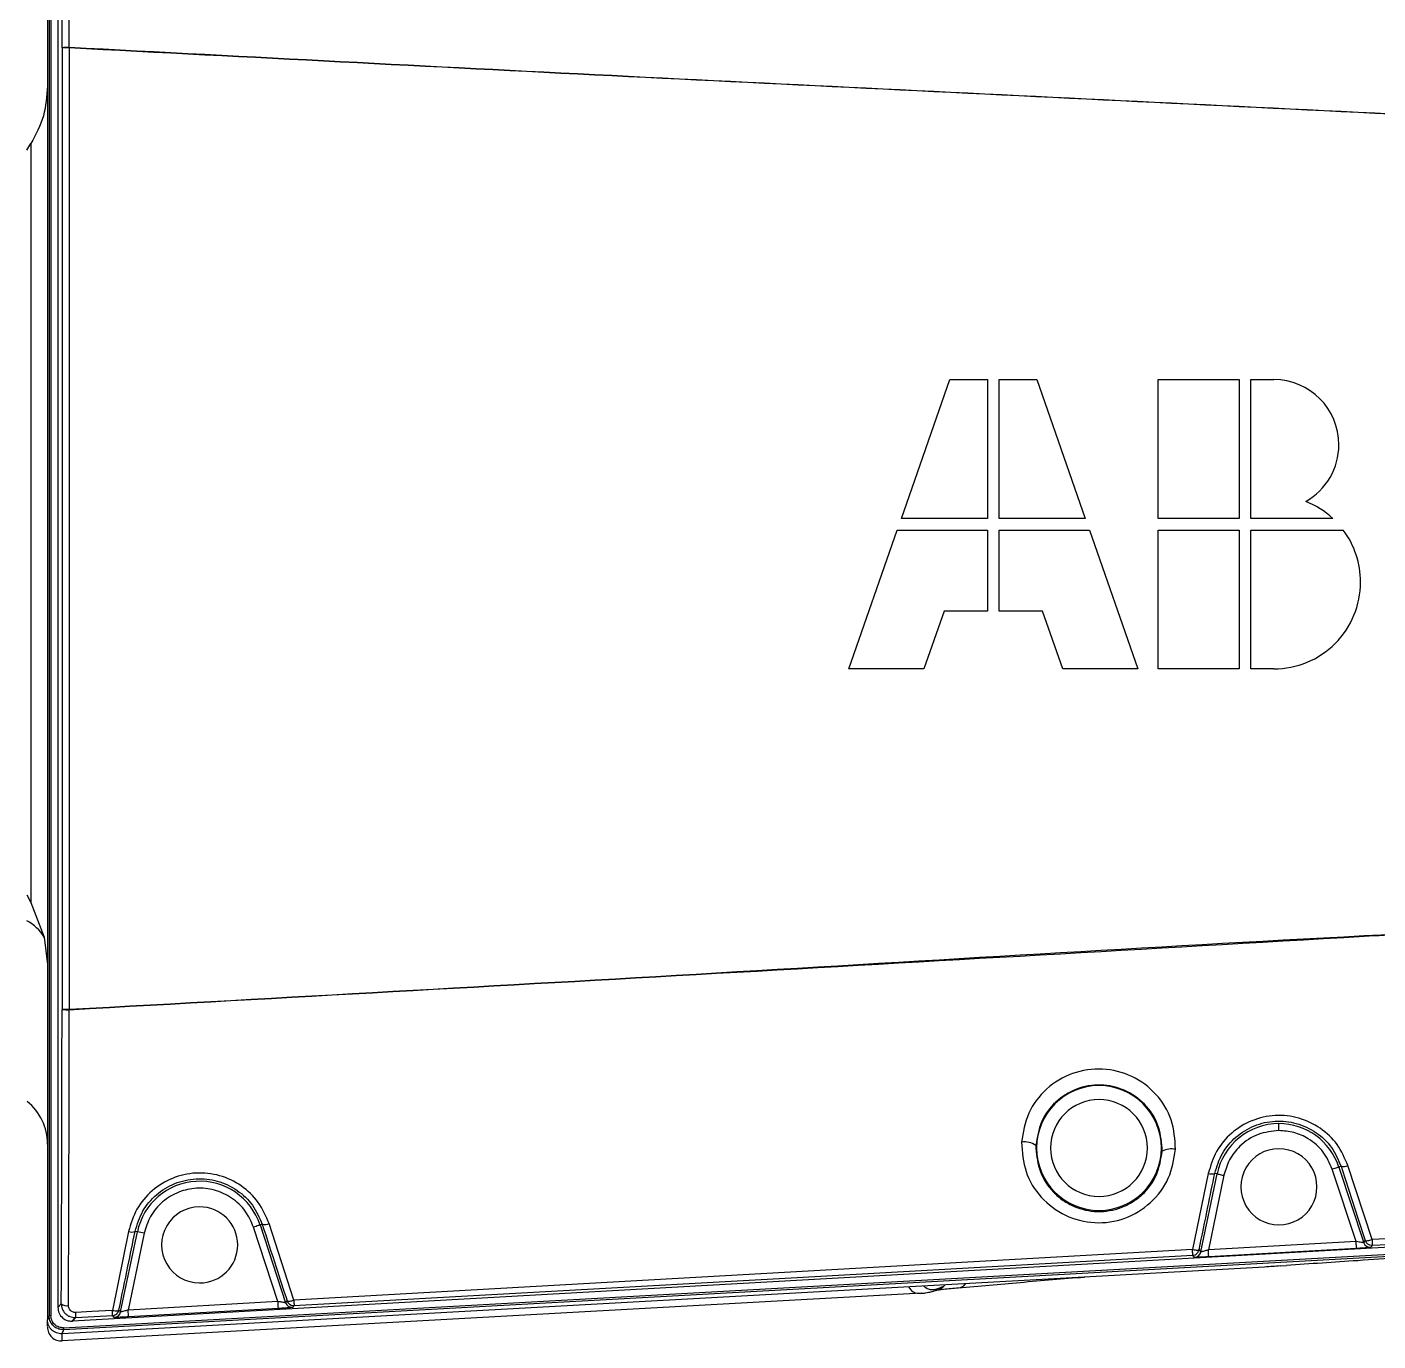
# Model space of a CAD drawing. Header units: millimetres. Extents: x 126 to 938, y 244 to 707.
# Drawn here: x 785.306 to 790.188, y 334.243 to 338.99 of the extents above; entities that cross this region are included whole.
import ezdxf

# ---------------------------------------------------------------- set-up
doc = ezdxf.new("R2010")
doc.units = ezdxf.units.MM

msp = doc.modelspace()

# ---------------------------------------------------------------- linework, layer by layer
at = {"color": 7, "linetype": 'Continuous', "lineweight": 25}
for p, q in [((785.3799, 340.0113), (785.3799, 334.3193)), ((785.386, 339.9967), (785.386, 334.3339)), ((785.3927, 339.9967), (785.3927, 334.3339)), ((785.4174, 339.9663), (785.4174, 334.3644)), ((785.4326, 338.9154), (785.4326, 338.9146)), ((785.4326, 338.9146), (785.4326, 335.4413)), ((785.4582, 338.9146), (785.4582, 335.4413)), ((785.3053, 338.5457), (785.3199, 338.5687)), ((785.3199, 338.5687), (785.3199, 335.827)), ((788.4656, 337.2145), (788.6412, 337.7161)), ((788.6412, 337.7161), (788.777, 337.7161)), ((788.777, 337.7161), (788.777, 337.2145)), ((788.8188, 337.2145), (788.8188, 337.7161)), ((788.8188, 337.7161), (788.9547, 337.7161)), ((788.9547, 337.7161), (789.1303, 337.2145)), ((789.3936, 337.2145), (789.3936, 337.7161)), ((789.3936, 337.7161), (789.6862, 337.7161)), ((789.6862, 337.7161), (789.6862, 337.2145)), ((789.728, 337.2145), (789.728, 337.7161)), ((789.728, 337.7161), (789.8116, 337.7161)), ((788.777, 337.2145), (788.4656, 337.2145)), ((789.1303, 337.2145), (788.8188, 337.2145)), ((789.6862, 337.2145), (789.3936, 337.2145)), ((790.0247, 337.2145), (789.728, 337.2145)), ((788.2754, 336.6711), (788.451, 337.1727)), ((788.451, 337.1727), (788.777, 337.1727)), ((788.777, 337.1727), (788.777, 336.8801)), ((788.8188, 337.1727), (789.1449, 337.1727)), ((788.8188, 336.8801), (788.8188, 337.1727)), ((789.1449, 337.1727), (789.3204, 336.6711)), ((789.3936, 336.6711), (789.3936, 337.1727)), ((789.3936, 337.1727), (789.6862, 337.1727)), ((789.6862, 337.1727), (789.6862, 336.6711)), ((789.728, 336.6711), (789.728, 337.1727)), ((789.728, 337.1727), (790.0624, 337.1727)), ((788.6203, 336.8801), (788.5471, 336.6711)), ((788.777, 336.8801), (788.6203, 336.8801)), ((788.9756, 336.8801), (788.8188, 336.8801)), ((789.0487, 336.6711), (788.9756, 336.8801)), ((788.5471, 336.6711), (788.2754, 336.6711)), ((789.3204, 336.6711), (789.0487, 336.6711)), ((789.6862, 336.6711), (789.3936, 336.6711)), ((789.8116, 336.6711), (789.728, 336.6711)), ((785.3053, 335.8553), (785.3199, 335.827)), ((785.3199, 335.827), (785.3677, 335.7016)), ((785.3677, 335.7016), (785.3799, 335.6031)), ((785.4326, 335.4413), (785.4582, 335.4413)), ((785.4326, 335.4413), (785.4326, 335.4406)), ((789.8299, 335.0032), (789.8299, 335.0282)), ((788.9519, 334.9498), (788.9516, 334.9401)), ((788.9544, 334.9401), (788.9516, 334.9401)), ((789.4053, 334.9401), (789.4084, 334.9401)), ((789.4082, 334.9283), (789.4084, 334.9401)), ((789.5746, 334.8486), (789.5178, 334.5734)), ((789.6066, 334.8467), (789.5981, 334.8485)), ((790.1088, 334.6021), (790.0227, 334.8636)), ((790.0545, 334.874), (790.0465, 334.8714)), ((790.0465, 334.8714), (790.1364, 334.598)), ((790.1664, 334.6096), (790.0792, 334.8769)), ((789.5478, 334.565), (789.6066, 334.8467)), ((789.6311, 334.8416), (789.5749, 334.5721)), ((793.5658, 334.7689), (785.4702, 334.3145)), ((785.4384, 334.2906), (793.5636, 334.741)), ((785.4387, 334.284), (793.564, 334.7343)), ((786.213, 334.3853), (786.1246, 334.6542)), ((786.1561, 334.6646), (786.1483, 334.662)), ((786.1483, 334.662), (786.2407, 334.3813)), ((786.2703, 334.3904), (786.1808, 334.6672)), ((785.673, 334.6388), (785.6148, 334.3533)), ((785.6444, 334.3478), (785.7047, 334.6371)), ((785.7292, 334.632), (785.6714, 334.3549)), ((785.7047, 334.6371), (785.6964, 334.6388)), ((785.7292, 334.632), (785.7047, 334.6371)), ((790.1364, 334.598), (790.1418, 334.6059)), ((789.5178, 334.5734), (786.2703, 334.3904)), ((789.5345, 334.5597), (789.535, 334.5602)), ((789.5414, 334.5724), (789.5478, 334.565)), ((790.1088, 334.6021), (789.5749, 334.5721)), ((790.1102, 334.5771), (789.5763, 334.5472)), ((790.1102, 334.5771), (790.1088, 334.6021)), ((790.1616, 334.5809), (790.1615, 334.5808)), ((790.1669, 334.5887), (790.1616, 334.5809)), ((790.1645, 334.5887), (790.1669, 334.5887)), ((789.7781, 334.5102), (785.4326, 334.2693)), ((789.5248, 334.5451), (789.5183, 334.5526)), ((789.8345, 334.514), (789.8573, 334.5157)), ((788.5385, 334.4152), (785.4326, 334.243)), ((788.6192, 334.4413), (788.6238, 334.4462)), ((785.4174, 334.3644), (785.4299, 334.3776)), ((786.213, 334.3853), (785.6714, 334.3549)), ((786.2144, 334.3604), (785.6728, 334.33)), ((786.2407, 334.3813), (786.2457, 334.3886)), ((786.2658, 334.3641), (786.2657, 334.3641)), ((786.2708, 334.3715), (786.2658, 334.3641)), ((786.2684, 334.3715), (786.2708, 334.3715)), ((785.3799, 334.295), (785.3799, 334.3193)), ((785.3927, 334.3339), (785.386, 334.3339)), ((785.4674, 334.3144), (785.4797, 334.3275)), ((785.4825, 334.3275), (785.4702, 334.3145)), ((785.4825, 334.3275), (785.4797, 334.3275)), ((785.4825, 334.3275), (785.6153, 334.3349)), ((785.6213, 334.3279), (785.6153, 334.3349)), ((785.6309, 334.3416), (785.632, 334.3427)), ((785.6383, 334.3548), (785.6444, 334.3478)), ((785.4326, 334.243), (785.4326, 334.2693))]:
    msp.add_line(p, q, dxfattribs=at)
at = {"color": 7, "linetype": 'Continuous', "lineweight": 25, "flags": 128}
for points in [[(785.4582, 338.9146), (785.4486, 338.9146), (785.4403, 338.9146), (785.4347, 338.9146), (785.4326, 338.9146)], [(790.0465, 334.8714), (790.046, 334.8712), (790.0446, 334.8708), (790.0423, 334.87), (790.0394, 334.869), (790.0358, 334.8679), (790.0317, 334.8665), (790.0273, 334.8651), (790.0227, 334.8636)], [(789.6066, 334.8467), (789.6072, 334.8466), (789.6086, 334.8463), (789.6109, 334.8458), (789.6139, 334.8452), (789.6176, 334.8444), (789.6218, 334.8435), (789.6264, 334.8426), (789.6311, 334.8416)], [(786.1483, 334.662), (786.1478, 334.6618), (786.1464, 334.6614), (786.1442, 334.6606), (786.1412, 334.6596), (786.1376, 334.6585), (786.1336, 334.6571), (786.1291, 334.6557), (786.1246, 334.6542)], [(789.5396, 334.5669), (789.5403, 334.5685), (789.5414, 334.5724)], [(789.5763, 334.5472), (789.5762, 334.5477), (789.5761, 334.5492), (789.576, 334.5515), (789.5758, 334.5546), (789.5756, 334.5584), (789.5754, 334.5627), (789.5751, 334.5673), (789.5749, 334.5721)], [(786.2708, 334.3715), (788.0895, 334.4729), (789.5183, 334.5526)], [(786.2144, 334.3604), (786.2144, 334.3609), (786.2143, 334.3624), (786.2142, 334.3647), (786.214, 334.3678), (786.2138, 334.3716), (786.2136, 334.3759), (786.2133, 334.3805), (786.213, 334.3853)], [(785.6148, 334.3533), (785.5405, 334.3491), (785.4821, 334.3458)], [(785.6365, 334.3493), (785.6372, 334.3509), (785.6383, 334.3548)], [(785.6728, 334.33), (785.6728, 334.3305), (785.6727, 334.332), (785.6726, 334.3343), (785.6724, 334.3374), (785.6722, 334.3412), (785.6719, 334.3455), (785.6717, 334.3501), (785.6714, 334.3549)]]:
    msp.add_lwpolyline(points, dxfattribs=at)
at = {"color": 7, "linetype": 'Continuous', "lineweight": 25}
for centre, radius, start, end in [((785.452, 338.7042), 0.2121, 88.3153, 95.2513), ((789.8116, 337.481), 0.2351, 0.0005, 90.0003), ((789.8116, 337.481), 0.2351, 299.3823, 0.0016), ((789.8116, 336.9846), 0.3134, 47.1645, 68.4093), ((789.8116, 336.9846), 0.3135, 360, 36.8688), ((789.8116, 336.9846), 0.3135, 269.9993, 0.0001), ((785.2339, 335.6244), 0.1545, 29.9918, 62.4529), ((789.1799, 334.9401), 0.2254, 0.0002, 179.9998), ((785.1799, 334.9542), 0.2, 359.9982, 50.6056), ((789.1799, 334.9401), 0.175, 90.0001, 269.9999), ((789.1799, 334.9401), 0.175, 270.0001, 89.9999), ((789.8299, 334.8001), 0.228, 90, 168.2129), ((789.8299, 334.8001), 0.228, 18.2128, 90), ((788.9093, 334.8816), 0.0804, 58.021, 96.4965), ((789.1799, 334.9401), 0.2254, 180, 0), ((789.4422, 334.8658), 0.0712, 78.5549, 118.5268), ((789.8299, 334.8001), 0.1375, 89.9991, 270.0009), ((789.8299, 334.8001), 0.1375, 269.9991, 90.0009), ((789.5866, 334.8818), 0.0353, 250.1285, 289.103), ((790.063, 334.9089), 0.0358, 256.3559, 296.992), ((785.9299, 334.5901), 0.23, 18.2133, 168.2127), ((785.9299, 334.5901), 0.1375, 89.9991, 270.0009), ((785.9299, 334.5901), 0.1375, 270.0016, 89.9984), ((786.165, 334.698), 0.0346, 255.1969, 297.2001), ((785.6846, 334.6707), 0.034, 249.941, 290.3137), ((790.1655, 334.6137), 0.025, 198.2213, 267.7851), ((789.5169, 334.5776), 0.025, 273.2509, 314.4496), ((789.5234, 334.5701), 0.025, 273.2253, 348.2049), ((790.1602, 334.6058), 0.025, 198.2055, 273.2144), ((790.1601, 334.6058), 0.025, 198.1635, 273.1041), ((788.5827, 334.4752), 0.0498, 291.8024, 317.1132), ((788.6691, 334.4714), 0.0363, 273.6043, 324.4746), ((785.4498, 334.4021), 0.0316, 230.8235, 280.9804), ((786.2644, 334.389), 0.025, 198.1723, 273.0906), ((786.2644, 334.3891), 0.025, 198.2083, 273.2116), ((786.2694, 334.3964), 0.025, 198.2256, 267.5447), ((785.3171, 334.333), 0.1655, 358.098, 4.4391), ((785.6139, 334.3598), 0.0249, 273.1844, 312.9231), ((785.6199, 334.3529), 0.025, 273.2408, 348.1894), ((781.5743, 334.0722), 3.8702, 3.137, 3.2355)]:
    msp.add_arc(centre, radius, start, end, dxfattribs=at)
for points, knots in [([(785.4326, 338.9154), (785.4325, 339.0136), (785.4324, 339.2108), (785.4319, 339.4463), (785.4314, 339.6204), (785.4311, 339.7313), (785.4306, 339.8416), (785.4302, 339.9153), (785.4299, 339.9531)], [0, 0, 0, 0, 0.283856, 0.570012, 0.681062, 0.787024, 0.890737, 1, 1, 1, 1]), ([(785.4583, 338.9162), (785.4582, 339.0043), (785.4581, 339.1799), (785.4577, 339.4427), (785.4573, 339.7031), (785.4564, 339.8758), (785.456, 339.9614)], [0, 0, 0, 0, 0.252632, 0.504197, 0.754306, 1, 1, 1, 1]), ([(785.4583, 338.9162), (785.4583, 338.9159), (785.4582, 338.9154), (785.4582, 338.9149), (785.4582, 338.9146)], [0, 0, 0, 0, 0.559642, 1, 1, 1, 1]), ([(794.6056, 336.0717), (794.6464, 336.1175), (794.7278, 336.2092), (794.8297, 336.3634), (794.9148, 336.5272), (794.9802, 336.6999), (795.026, 336.8789), (795.051, 337.062), (795.0549, 337.2467), (795.0387, 337.4307), (795.0006, 337.6116), (794.9427, 337.787), (794.8655, 337.9548), (794.7697, 338.1126), (794.6566, 338.2584), (794.5279, 338.3907), (794.3849, 338.5073), (794.2296, 338.607), (794.0642, 338.6887), (793.8908, 338.7514), (793.7112, 338.793), (793.5281, 338.8147), (793.3435, 338.8156), (793.1601, 338.7945), (792.9789, 338.7552), (792.8055, 338.689), (792.6294, 338.6277), (792.4464, 338.5918), (792.2614, 338.5748), (791.8929, 338.5936), (790.9332, 338.6398), (789.3802, 338.7182), (787.419, 338.8118), (786.1117, 338.8804), (785.4582, 338.9146)], [0, 0, 0, 0, 0.015578, 0.031166, 0.046874, 0.062457, 0.078059, 0.093775, 0.109361, 0.124969, 0.140684, 0.156266, 0.171872, 0.187575, 0.203138, 0.218728, 0.234421, 0.249983, 0.265579, 0.281258, 0.2968, 0.312383, 0.328069, 0.343646, 0.359288, 0.375067, 0.390841, 0.406666, 0.422375, 0.437978, 0.500414, 0.666963, 0.833507, 1, 1, 1, 1]), ([(794.609, 336.0685), (794.6499, 336.1144), (794.7316, 336.2063), (794.8338, 336.3609), (794.9192, 336.5252), (794.9848, 336.6985), (795.0307, 336.878), (795.0557, 337.0616), (795.0595, 337.2468), (795.0431, 337.4314), (795.0049, 337.6127), (794.9466, 337.7885), (794.869, 337.9566), (794.7728, 338.1147), (794.6592, 338.2607), (794.5301, 338.3931), (794.3867, 338.5098), (794.2309, 338.6094), (794.0652, 338.6911), (793.8914, 338.7536), (793.7115, 338.795), (793.5282, 338.8167), (793.3434, 338.8173), (793.1444, 338.7944), (792.9332, 338.7452), (792.7194, 338.6531), (792.4927, 338.5981), (792.2615, 338.5735), (792.031, 338.5883), (791.8013, 338.599), (791.5715, 338.61), (790.7644, 338.6484), (789.3803, 338.719), (787.4189, 338.8127), (786.1118, 338.8817), (785.4583, 338.9162)], [0, 0, 0, 0, 0.015612, 0.031233, 0.046976, 0.062594, 0.078231, 0.093982, 0.109601, 0.125241, 0.140989, 0.156599, 0.172233, 0.187961, 0.203548, 0.219158, 0.234869, 0.250446, 0.266055, 0.281746, 0.297297, 0.312888, 0.32858, 0.344161, 0.363738, 0.383465, 0.403173, 0.422815, 0.442299, 0.461795, 0.481291, 0.500789, 0.667212, 0.833631, 1, 1, 1, 1]), ([(785.3799, 338.7771), (785.3774, 338.7403), (785.3725, 338.6665), (785.3375, 338.6013), (785.3199, 338.5687)], [0, 0, 0, 0, 0.498659, 1, 1, 1, 1]), ([(785.4582, 335.4413), (786.2381, 335.4844), (787.798, 335.5706), (789.685, 335.6866), (791.1207, 335.7566), (791.8597, 335.8179), (792.3577, 335.8148), (792.611, 335.7688), (792.8475, 335.6706), (793.0919, 335.595), (793.3445, 335.5632), (793.6088, 335.5694), (793.8807, 335.6223), (794.1486, 335.7261), (794.3969, 335.874), (794.5359, 336.0057), (794.6056, 336.0717)], [0, 0, 0, 0, 0.2512076, 0.5024919, 0.608031, 0.7135533, 0.740834, 0.7679775, 0.7956552, 0.8230434, 0.8500089, 0.8771421, 0.9077779, 0.9385749, 0.9691897, 1, 1, 1, 1]), ([(785.4583, 335.4398), (786.2381, 335.4834), (787.798, 335.5706), (789.4552, 335.666), (790.4302, 335.7222), (790.7228, 335.7384), (791.0153, 335.7543), (791.3078, 335.7697), (791.6004, 335.7855), (791.8927, 335.799), (792.183, 335.8223), (792.4537, 335.7984), (792.6984, 335.7364), (792.9113, 335.641), (793.1375, 335.5844), (793.3673, 335.559), (793.6168, 335.5667), (793.8819, 335.6181), (794.1506, 335.7221), (794.3996, 335.8702), (794.5391, 336.0022), (794.609, 336.0685)], [0, 0, 0, 0, 0.2511, 0.502277, 0.533674, 0.565072, 0.596467, 0.627861, 0.659252, 0.690642, 0.721967, 0.752755, 0.777502, 0.802757, 0.827568, 0.852122, 0.876858, 0.907561, 0.938429, 0.969115, 1, 1, 1, 1]), ([(785.4299, 334.3776), (785.4303, 334.4758), (785.4311, 334.673), (785.4322, 335.0273), (785.4324, 335.2834), (785.4326, 335.4406)], [0, 0, 0, 0, 0.277109, 0.556465, 1, 1, 1, 1]), ([(785.4326, 335.4406), (785.4334, 335.4405), (785.4366, 335.44), (785.4425, 335.44), (785.4502, 335.4398), (785.4555, 335.4398), (785.4583, 335.4398)], [0, 0, 0, 0, 0.09545, 0.374809, 0.682087, 1, 1, 1, 1]), ([(785.4559, 334.3711), (785.4566, 334.5477), (785.458, 334.9039), (785.4582, 335.2602), (785.4583, 335.4398)], [0, 0, 0, 0, 0.495717, 1, 1, 1, 1]), ([(785.4582, 335.4413), (785.4582, 335.441), (785.4582, 335.4405), (785.4583, 335.44), (785.4583, 335.4398)], [0, 0, 0, 0, 0.559738, 1, 1, 1, 1]), ([(789.4563, 334.9355), (789.454, 334.9716), (789.4493, 335.0439), (789.3902, 335.1388), (789.3016, 335.205), (789.193, 335.2322), (789.0818, 335.2159), (788.9864, 335.1584), (788.9177, 335.0692), (788.906, 334.9973), (788.9002, 334.9614)], [0, 0, 0, 0, 0.123658, 0.247546, 0.372462, 0.498424, 0.624874, 0.751009, 0.875996, 1, 1, 1, 1]), ([(789.4084, 334.9401), (789.4051, 334.9692), (789.3983, 335.0275), (789.3472, 335.1028), (789.2736, 335.154), (789.1852, 335.1734), (789.0963, 335.1581), (789.0202, 335.11), (788.9658, 335.0371), (788.9565, 334.9788), (788.9519, 334.9498)], [0, 0, 0, 0, 0.123729, 0.247967, 0.375208, 0.498697, 0.625453, 0.750606, 0.875714, 1, 1, 1, 1]), ([(790.0792, 334.8769), (790.0679, 334.9031), (790.0452, 334.9555), (789.9814, 335.0151), (789.9031, 335.0525), (789.8161, 335.0621), (789.7306, 335.043), (789.6566, 334.9972), (789.5997, 334.9306), (789.5829, 334.8759), (789.5746, 334.8486)], [0, 0, 0, 0, 0.124042, 0.248417, 0.373598, 0.499362, 0.625319, 0.750984, 0.875924, 1, 1, 1, 1]), ([(789.5981, 334.8485), (789.6056, 334.8731), (789.6208, 334.9226), (789.6724, 334.9829), (789.7394, 335.0242), (789.8161, 335.0412), (789.8946, 335.0329), (789.9656, 334.9994), (790.0238, 334.945), (790.0443, 334.8977), (790.0545, 334.874)], [0, 0, 0, 0, 0.124083, 0.248979, 0.375391, 0.500629, 0.62347, 0.751612, 0.87594, 1, 1, 1, 1]), ([(789.8299, 335.0032), (789.8045, 335.0004), (789.7526, 334.9947), (789.6906, 334.953), (789.6485, 334.8997), (789.6368, 334.8607), (789.6311, 334.8416)], [0, 0, 0, 0, 0.27416, 0.560387, 0.78517, 1, 1, 1, 1]), ([(790.0227, 334.8636), (790.0133, 334.8849), (789.9939, 334.9286), (789.9421, 334.9731), (789.8854, 334.9988), (789.8481, 335.0017), (789.8299, 335.0032)], [0, 0, 0, 0, 0.273626, 0.560254, 0.78464, 1, 1, 1, 1]), ([(788.9002, 334.9614), (788.9027, 334.9253), (788.9076, 334.8529), (788.9667, 334.7578), (789.0552, 334.691), (789.1639, 334.6632), (789.2752, 334.6797), (789.3703, 334.7379), (789.4386, 334.8276), (789.4504, 334.8996), (789.4563, 334.9355)], [0, 0, 0, 0, 0.123473, 0.247594, 0.372807, 0.49871, 0.624852, 0.750778, 0.875908, 1, 1, 1, 1]), ([(788.9516, 334.9401), (788.9548, 334.9109), (788.961, 334.8524), (789.0037, 334.7888), (789.0493, 334.75), (789.1013, 334.7213), (789.1741, 334.7051), (789.2477, 334.7175), (789.3012, 334.7438), (789.3482, 334.7799), (789.3942, 334.8409), (789.4035, 334.8992), (789.4082, 334.9283)], [0, 0, 0, 0, 0.123632, 0.247633, 0.313808, 0.377842, 0.49887, 0.623961, 0.68738, 0.75118, 0.876006, 1, 1, 1, 1]), ([(786.1808, 334.6672), (786.1694, 334.6937), (786.1466, 334.7465), (786.0824, 334.8069), (786.0035, 334.8446), (785.916, 334.8543), (785.83, 334.8351), (785.7555, 334.7889), (785.6982, 334.7216), (785.6813, 334.6663), (785.673, 334.6388)], [0, 0, 0, 0, 0.124188, 0.248697, 0.373821, 0.499349, 0.625035, 0.750595, 0.875678, 1, 1, 1, 1]), ([(789.5414, 334.5724), (789.552, 334.624), (789.5709, 334.716), (789.5898, 334.808), (789.5981, 334.8485)], [0, 0, 0, 0, 0.560642, 1, 1, 1, 1]), ([(790.0545, 334.874), (790.0708, 334.824), (790.0998, 334.7346), (790.1289, 334.6453), (790.1418, 334.6059)], [0, 0, 0, 0, 0.559186, 1, 1, 1, 1]), ([(785.6964, 334.6388), (785.7043, 334.6643), (785.7196, 334.7141), (785.7717, 334.7744), (785.8385, 334.8157), (785.9161, 334.833), (785.9954, 334.8244), (786.0668, 334.7906), (786.1252, 334.7361), (786.1458, 334.6884), (786.1561, 334.6646)], [0, 0, 0, 0, 0.12721, 0.249016, 0.374151, 0.500645, 0.624916, 0.75163, 0.876043, 1, 1, 1, 1]), ([(786.1246, 334.6542), (786.1158, 334.6742), (786.0979, 334.7154), (786.0473, 334.7626), (785.9852, 334.7913), (785.9182, 334.7982), (785.8524, 334.7839), (785.7939, 334.7484), (785.7488, 334.6958), (785.7356, 334.6528), (785.7292, 334.632)], [0, 0, 0, 0, 0.121591, 0.25, 0.378411, 0.500003, 0.62159, 0.75, 0.878406, 1, 1, 1, 1]), ([(793.4007, 334.7845), (792.8618, 334.7563), (791.7836, 334.6999), (790.7056, 334.6397), (790.1664, 334.6096)], [0, 0, 0, 0, 0.499824, 1, 1, 1, 1]), ([(790.1669, 334.5887), (790.7706, 334.6223), (791.8484, 334.6822), (792.9261, 334.7416), (793.4001, 334.7677)], [0, 0, 0, 0, 0.560193, 1, 1, 1, 1]), ([(786.1561, 334.6646), (786.1729, 334.613), (786.2028, 334.521), (786.2326, 334.429), (786.2457, 334.3886)], [0, 0, 0, 0, 0.560981, 1, 1, 1, 1]), ([(785.6383, 334.3548), (785.6491, 334.4077), (785.6685, 334.5023), (785.6879, 334.597), (785.6964, 334.6388)], [0, 0, 0, 0, 0.558402, 1, 1, 1, 1]), ([(790.1418, 334.6059), (790.1427, 334.6055), (790.1458, 334.6043), (790.1517, 334.6058), (790.159, 334.6073), (790.1639, 334.6088), (790.1664, 334.6096)], [0, 0, 0, 0, 0.112836, 0.387998, 0.687347, 1, 1, 1, 1]), ([(790.1664, 334.6096), (790.1666, 334.6067), (790.1669, 334.6013), (790.167, 334.5947), (790.1672, 334.5907), (790.167, 334.5891), (790.1669, 334.5887)], [0, 0, 0, 0, 0.421816, 0.773256, 0.941701, 1, 1, 1, 1]), ([(789.5183, 334.5526), (789.5184, 334.5532), (789.5186, 334.5557), (789.5183, 334.5604), (789.5181, 334.5666), (789.5179, 334.5711), (789.5178, 334.5734)], [0, 0, 0, 0, 0.09293, 0.361647, 0.6658464, 1, 1, 1, 1]), ([(789.5178, 334.5734), (789.521, 334.5728), (789.5269, 334.5717), (789.5342, 334.5713), (789.5392, 334.571), (789.5409, 334.5721), (789.5414, 334.5724)], [0, 0, 0, 0, 0.402525, 0.751073, 0.924631, 1, 1, 1, 1]), ([(789.5343, 334.5599), (789.5351, 334.5606), (789.5374, 334.5627), (789.5398, 334.5674), (789.5402, 334.5714), (789.5403, 334.5734)], [0, 0, 0, 0, 0.204607, 0.612977, 1, 1, 1, 1]), ([(789.5749, 334.5721), (789.571, 334.571), (789.5647, 334.5692), (789.5572, 334.5671), (789.5527, 334.5659), (789.5502, 334.5654), (789.5487, 334.565), (789.548, 334.565), (789.5478, 334.565)], [0, 0, 0, 0, 0.4299297, 0.7063996, 0.8339417, 0.9258604, 0.9808208, 1, 1, 1, 1]), ([(791.0023, 334.5868), (790.9051, 334.5813), (790.7117, 334.5704), (790.4159, 334.5524), (790.1313, 334.5344), (789.9431, 334.5216), (789.8573, 334.5157)], [0, 0, 0, 0, 0.2543976, 0.5066906, 0.775018, 1, 1, 1, 1]), ([(790.1364, 334.598), (790.1361, 334.598), (790.1353, 334.598), (790.1336, 334.5982), (790.131, 334.5985), (790.1265, 334.5992), (790.1189, 334.6004), (790.1126, 334.6015), (790.1088, 334.6021)], [0, 0, 0, 0, 0.026681, 0.087357, 0.182197, 0.310442, 0.582406, 1, 1, 1, 1]), ([(790.1615, 334.5808), (790.1596, 334.5806), (790.1531, 334.5798), (790.1413, 334.5791), (790.1261, 334.578), (790.1156, 334.5774), (790.1102, 334.5771)], [0, 0, 0, 0, 0.108155, 0.38519, 0.685109, 1, 1, 1, 1]), ([(790.1364, 334.598), (790.1364, 334.598), (790.1364, 334.598), (790.1364, 334.598), (790.1364, 334.598)], [0, 0, 0, 0, 0.4464976, 1, 1, 1, 1]), ([(789.5763, 334.5472), (789.5692, 334.5468), (789.556, 334.546), (789.5399, 334.5454), (789.5297, 334.5449), (789.5258, 334.5451), (789.5248, 334.5451)], [0, 0, 0, 0, 0.410733, 0.76839, 0.942024, 1, 1, 1, 1]), ([(789.8345, 334.514), (789.8256, 334.5133), (789.8069, 334.5118), (789.788, 334.5107), (789.7781, 334.5102)], [0, 0, 0, 0, 0.4735457, 1, 1, 1, 1]), ([(788.6714, 334.4352), (788.746, 334.4418), (788.8981, 334.4553), (789.0504, 334.4678), (789.1279, 334.4741)], [0, 0, 0, 0, 0.490754, 1, 1, 1, 1]), ([(788.4914, 334.4389), (788.4965, 334.4315), (788.5077, 334.4153), (788.5276, 334.4152), (788.5385, 334.4152)], [0, 0, 0, 0, 0.455163, 1, 1, 1, 1]), ([(788.5385, 334.4152), (788.5434, 334.4156), (788.5519, 334.4164), (788.5632, 334.4187), (788.5737, 334.4208), (788.5862, 334.424), (788.5956, 334.4271), (788.6011, 334.4289)], [0, 0, 0, 0, 0.232607, 0.398045, 0.534732, 0.730352, 1, 1, 1, 1]), ([(788.5455, 334.4419), (788.5511, 334.4376), (788.5725, 334.4213), (788.5994, 334.4328), (788.6192, 334.4413)], [0, 0, 0, 0, 0.261971, 1, 1, 1, 1]), ([(788.5854, 334.4254), (788.5963, 334.4271), (788.6248, 334.4313), (788.6536, 334.4337), (788.6714, 334.4352)], [0, 0, 0, 0, 0.381626, 1, 1, 1, 1]), ([(785.4174, 334.3644), (785.4182, 334.3573), (785.4201, 334.3426), (785.4336, 334.3258), (785.4504, 334.316), (785.4619, 334.3149), (785.4674, 334.3144)], [0, 0, 0, 0, 0.270267, 0.562405, 0.789687, 1, 1, 1, 1]), ([(785.4299, 334.3776), (785.4302, 334.3732), (785.4305, 334.3675), (785.4325, 334.3613), (785.4355, 334.3534), (785.4415, 334.3441), (785.4518, 334.3356), (785.4635, 334.3292), (785.4733, 334.3282), (785.4797, 334.3275)], [0, 0, 0, 0, 0.1678109, 0.2185339, 0.2469953, 0.4941135, 0.6276161, 0.7565709, 1, 1, 1, 1]), ([(785.4821, 334.3458), (785.4782, 334.3462), (785.4705, 334.3468), (785.4618, 334.3537), (785.4567, 334.3622), (785.4561, 334.3681), (785.4559, 334.3711)], [0, 0, 0, 0, 0.2837558, 0.5634155, 0.7817964, 1, 1, 1, 1]), ([(786.2406, 334.3812), (786.2404, 334.3812), (786.2396, 334.3812), (786.2379, 334.3814), (786.2353, 334.3817), (786.2307, 334.3824), (786.2232, 334.3836), (786.2169, 334.3847), (786.213, 334.3853)], [0, 0, 0, 0, 0.02668, 0.087139, 0.18219, 0.310435, 0.582398, 1, 1, 1, 1]), ([(786.2657, 334.3641), (786.2639, 334.3638), (786.2573, 334.363), (786.2456, 334.3623), (786.2303, 334.3613), (786.2198, 334.3607), (786.2144, 334.3604)], [0, 0, 0, 0, 0.108155, 0.38519, 0.685109, 1, 1, 1, 1]), ([(786.2407, 334.3813), (786.2407, 334.3813), (786.2407, 334.3812), (786.2406, 334.3812), (786.2406, 334.3812)], [0, 0, 0, 0, 0.4509481, 1, 1, 1, 1]), ([(786.2457, 334.3886), (786.2466, 334.388), (786.2495, 334.3861), (786.2558, 334.3871), (786.2629, 334.3882), (786.2678, 334.3896), (786.2703, 334.3904)], [0, 0, 0, 0, 0.129087, 0.402031, 0.693885, 1, 1, 1, 1]), ([(786.2703, 334.3904), (786.2704, 334.3877), (786.2707, 334.3828), (786.2708, 334.3769), (786.271, 334.3732), (786.2709, 334.3718), (786.2708, 334.3715)], [0, 0, 0, 0, 0.428083, 0.77626, 0.94219, 1, 1, 1, 1]), ([(785.3799, 334.3193), (785.381, 334.3218), (785.3832, 334.3267), (785.3851, 334.3316), (785.386, 334.3339)], [0, 0, 0, 0, 0.537874, 1, 1, 1, 1]), ([(785.4326, 334.2693), (785.4292, 334.2693), (785.4224, 334.2694), (785.4125, 334.272), (785.4033, 334.2764), (785.3953, 334.2827), (785.3886, 334.2904), (785.3837, 334.2993), (785.3804, 334.3091), (785.3801, 334.3159), (785.3799, 334.3193)], [0, 0, 0, 0, 0.124761, 0.249989, 0.37438, 0.499765, 0.624141, 0.749484, 0.874481, 1, 1, 1, 1]), ([(785.4387, 334.284), (785.434, 334.2841), (785.424, 334.2844), (785.4097, 334.2905), (785.3969, 334.3013), (785.3877, 334.3164), (785.3866, 334.3282), (785.386, 334.3339)], [0, 0, 0, 0, 0.176166, 0.36683, 0.563969, 0.791151, 1, 1, 1, 1]), ([(785.4384, 334.2906), (785.4354, 334.2907), (785.4296, 334.2907), (785.421, 334.293), (785.413, 334.2968), (785.404, 334.3037), (785.3972, 334.3133), (785.3932, 334.3245), (785.3929, 334.3307), (785.3927, 334.3339)], [0, 0, 0, 0, 0.12523, 0.25034, 0.375528, 0.500328, 0.732803, 0.866369, 1, 1, 1, 1]), ([(785.4674, 334.3144), (785.4679, 334.3144), (785.4688, 334.3144), (785.4697, 334.3145), (785.4702, 334.3145)], [0, 0, 0, 0, 0.559357, 1, 1, 1, 1]), ([(785.6148, 334.3533), (785.618, 334.3528), (785.6239, 334.3519), (785.6311, 334.352), (785.6363, 334.3525), (785.6378, 334.3542), (785.6383, 334.3548)], [0, 0, 0, 0, 0.389894, 0.728895, 0.905192, 1, 1, 1, 1]), ([(785.6153, 334.3349), (785.6153, 334.3355), (785.6155, 334.3377), (785.6153, 334.3417), (785.6151, 334.3473), (785.615, 334.3513), (785.6148, 334.3533)], [0, 0, 0, 0, 0.092196, 0.356241, 0.658787, 1, 1, 1, 1]), ([(785.6728, 334.33), (785.6658, 334.3296), (785.6526, 334.3288), (785.6364, 334.3282), (785.6263, 334.3277), (785.6223, 334.3279), (785.6213, 334.3279)], [0, 0, 0, 0, 0.410733, 0.76839, 0.942139, 1, 1, 1, 1]), ([(785.6307, 334.3417), (785.6316, 334.3425), (785.634, 334.3446), (785.6364, 334.3492), (785.6369, 334.3531), (785.6371, 334.355)], [0, 0, 0, 0, 0.2238503, 0.6221776, 1, 1, 1, 1]), ([(785.6714, 334.3549), (785.6675, 334.3538), (785.6612, 334.352), (785.6537, 334.3499), (785.6492, 334.3487), (785.6468, 334.3482), (785.6452, 334.3478), (785.6446, 334.3478), (785.6444, 334.3478)], [0, 0, 0, 0, 0.429931, 0.706402, 0.833945, 0.925864, 0.981034, 1, 1, 1, 1]), ([(785.3799, 334.293), (785.3806, 334.2865), (785.3822, 334.2729), (785.3945, 334.2556), (785.4125, 334.2442), (785.4261, 334.2434), (785.4326, 334.243)], [0, 0, 0, 0, 0.239513, 0.500124, 0.760688, 1, 1, 1, 1]), ([(785.4326, 334.2693), (785.4338, 334.2719), (785.436, 334.2768), (785.4379, 334.2817), (785.4387, 334.284)], [0, 0, 0, 0, 0.537609, 1, 1, 1, 1])]:
    msp.add_open_spline(points, degree=3, knots=knots, dxfattribs=at)

doc.saveas('drawing.dxf')
